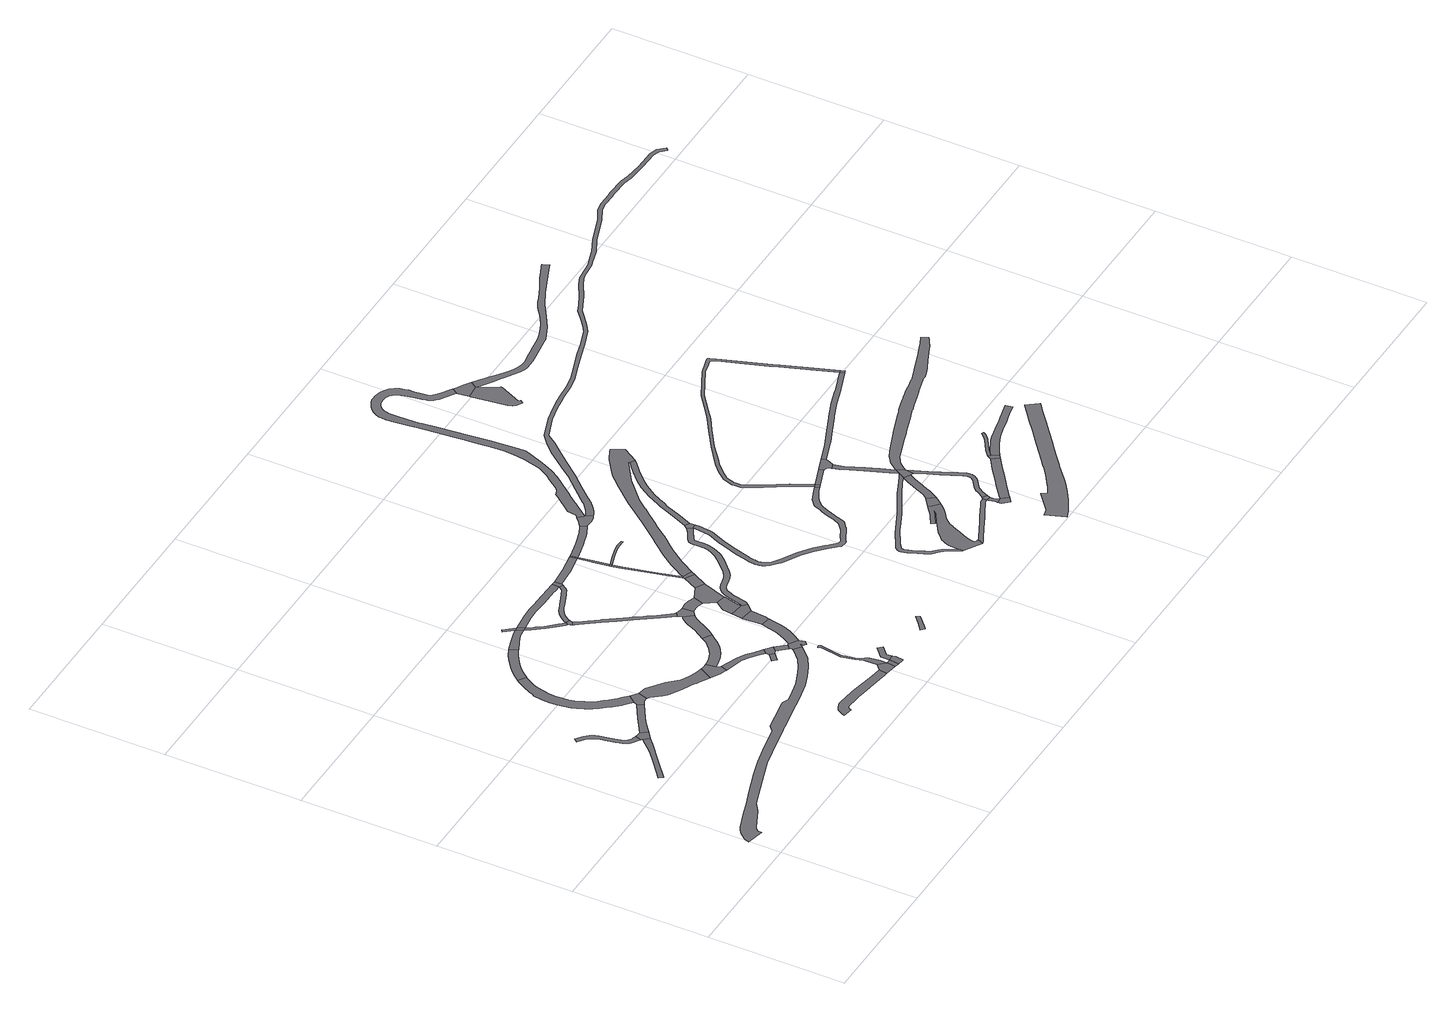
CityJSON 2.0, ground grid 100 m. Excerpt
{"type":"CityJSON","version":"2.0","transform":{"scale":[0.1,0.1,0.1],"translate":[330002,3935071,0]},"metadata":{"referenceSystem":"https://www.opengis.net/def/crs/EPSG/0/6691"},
"CityObjects":{
"road1":{"type":"Road","attributes":{"RoadStructureAttribute.sectionType":"1"},"geometry":[{"type":"MultiSurface","lod":"1","boundaries":[[[0,1,2,3,4,5,6,7]]]}]},
"road2":{"type":"Road","attributes":{"RoadStructureAttribute.sectionType":"1"},"geometry":[{"type":"MultiSurface","lod":"1","boundaries":[[[8,9,10,11,12,13,14,15,16,17,18,19,20,21,22,23,24,25,26,27,28,29,30,31,32,33,34,35,36,37,38,39,40,41]]]}]},
"road3":{"type":"Road","geometry":[{"type":"MultiSurface","lod":"1","boundaries":[[[42,43,44,45,46,47,8,41,48,49,0,7]]]}]},
"road4":{"type":"Road","attributes":{"RoadStructureAttribute.sectionType":"1"},"geometry":[{"type":"MultiSurface","lod":"1","boundaries":[[[50,51,52,53,54,55,56,57,58,59,60,61,62,63,64,65,66,67,68,69,70,71,72,73,74,75,76,77,78,79,80,81,82,83,84,85,86,87,88,89,90,91,92,93,94,95,96,97,98,99,100,101,102,103,104,105]]]}]},
"road5":{"type":"Road","attributes":{"RoadStructureAttribute.sectionType":"1"},"geometry":[{"type":"MultiSurface","lod":"1","boundaries":[[[106,107,108,109,44,43,110,111,112,113,114,115]]]}]},
"road6":{"type":"Road","attributes":{"RoadStructureAttribute.sectionType":"1"},"geometry":[{"type":"MultiSurface","lod":"1","boundaries":[[[116,117,118,119,120,121,122,123,124,125,126,127,128,129,130,131,132,133,134,135,136,137,138,139,140,141,142,143,144,145,146,147,148,149,150,151,152,153,154,155,156,157]]]}]},
"road7":{"type":"Road","geometry":[{"type":"MultiSurface","lod":"1","boundaries":[[[156,158,159,160,106,115,161,162,163,164,165,166,167,168,169,170,171,172,157]]]}]},
"road8":{"type":"Road","geometry":[{"type":"MultiSurface","lod":"1","boundaries":[[[135,173,174,175,176,177,178,179,180,181,182,183,184,185,186,187,188,189,190,136]]]}]},
"road9":{"type":"Road","attributes":{"RoadStructureAttribute.sectionType":"1"},"geometry":[{"type":"MultiSurface","lod":"1","boundaries":[[[191,192,193,194,195,196,197,198,199,200,201,202,203,204,205,206,207,208,209,210,172,171]]]}]},
"road10":{"type":"Road","attributes":{"RoadStructureAttribute.sectionType":"1"},"geometry":[{"type":"MultiSurface","lod":"1","boundaries":[[[211,212,213,214,215,216,217,218,219,220,221,222,223,224,225,226,227,228,229,230,231,232,233,234]]]}]},
"road11":{"type":"Road","geometry":[{"type":"MultiSurface","lod":"1","boundaries":[[[235,236,237,238,204,203,239,240,241,242]]]}]},
"road12":{"type":"Road","attributes":{"RoadStructureAttribute.sectionType":"1"},"geometry":[{"type":"MultiSurface","lod":"1","boundaries":[[[243,244,245,246,247,181,180,248,249,250,251,252]]]}]},
"road13":{"type":"Road","geometry":[{"type":"MultiSurface","lod":"1","boundaries":[[[253,254,243,255]]]}]},
"road14":{"type":"Road","attributes":{"RoadStructureAttribute.sectionType":"1"},"geometry":[{"type":"MultiSurface","lod":"1","boundaries":[[[256,257,258,259,235,242,260,261,262,263,264,265]]]}]},
"road15":{"type":"Road","geometry":[{"type":"MultiSurface","lod":"1","boundaries":[[[243,252,266,255]]]}]},
"road16":{"type":"Road","geometry":[{"type":"MultiSurface","lod":"1","boundaries":[[[267,268,269,270,271,272,273,274,275,237,236,276,277,278,279,280,281,282,283,284,285,286]]]}]},
"road17":{"type":"Road","geometry":[{"type":"MultiSurface","lod":"1","boundaries":[[[287,288,289,290]]]}]},
"road18":{"type":"Road","attributes":{"RoadStructureAttribute.sectionType":"1"},"geometry":[{"type":"MultiSurface","lod":"1","boundaries":[[[291,292,293,294,295,296,297,298,299,300,301,302,303,266,252]]]}]},
"road19":{"type":"Road","attributes":{"RoadStructureAttribute.sectionType":"1"},"geometry":[{"type":"MultiSurface","lod":"1","boundaries":[[[304,305,306,307,223,222]]]}]},
"road20":{"type":"Road","geometry":[{"type":"MultiSurface","lod":"1","boundaries":[[[264,290,289,308,309,310,265]]]}]},
"road21":{"type":"Road","geometry":[{"type":"MultiSurface","lod":"1","boundaries":[[[296,311,312,313,314,315,316,297]]]}]},
"road22":{"type":"Road","geometry":[{"type":"MultiSurface","lod":"1","boundaries":[[[317,305,304,318,319]]]}]},
"road23":{"type":"Road","attributes":{"RoadStructureAttribute.sectionType":"1"},"geometry":[{"type":"MultiSurface","lod":"1","boundaries":[[[309,308,320,321]]]}]},
"road24":{"type":"Road","attributes":{"RoadStructureAttribute.sectionType":"1"},"geometry":[{"type":"MultiSurface","lod":"1","boundaries":[[[305,322,323,324,325,326,327,328,329,330,331,332,333,334,335,336,337,338,339,340,341,342,306]]]}]},
"road25":{"type":"Road","geometry":[{"type":"MultiSurface","lod":"1","boundaries":[[[318,343,344,345,346,347,348,319]]]}]},
"road26":{"type":"Road","geometry":[{"type":"MultiSurface","lod":"1","boundaries":[[[104,349,350,351,352,353,354,355,321,320,356,105]]]}]},
"road27":{"type":"Road","geometry":[{"type":"MultiSurface","lod":"1","boundaries":[[[357,358,359,360,319,348]]]}]},
"road28":{"type":"Road","attributes":{"RoadStructureAttribute.sectionType":"1"},"geometry":[{"type":"MultiSurface","lod":"1","boundaries":[[[361,362,363,364,365,366,367,368,369,370,371,372,373,374,375,376,377,378,379,380,381,382,383,314,313]]]}]},
"road29":{"type":"Road","attributes":{"RoadStructureAttribute.sectionType":"1"},"geometry":[{"type":"MultiSurface","lod":"1","boundaries":[[[384,385,386,387,388,389,255,266,390,391,392,393,394,395,396]]]}]},
"road30":{"type":"Road","attributes":{"RoadStructureAttribute.sectionType":"1"},"geometry":[{"type":"MultiSurface","lod":"1","boundaries":[[[285,397,398,399,400,401,402,403,404,405,406,407,408,409,286]]]}]},
"road31":{"type":"Road","geometry":[{"type":"MultiSurface","lod":"1","boundaries":[[[410,411,412,413,414,415,355,354,416,417,418,419,420,421]]]}]},
"road32":{"type":"Road","attributes":{"RoadStructureAttribute.sectionType":"1"},"geometry":[{"type":"MultiSurface","lod":"1","boundaries":[[[422,423,424,425,426,427,428,429,430,431,432,433,434,297,316,435,436,437,438,439,440,441,442,443,444,445,446,396]]]}]},
"road33":{"type":"Road","geometry":[{"type":"MultiSurface","lod":"1","boundaries":[[[367,447,404,403,448,449,450,451,452,453,368]]]}]},
"road34":{"type":"Road","attributes":{"RoadStructureAttribute.sectionType":"1"},"geometry":[{"type":"MultiSurface","lod":"1","boundaries":[[[454,455,456,457,458,459,410,421]]]}]},
"road35":{"type":"Road","attributes":{"RoadStructureAttribute.sectionType":"1"},"geometry":[{"type":"MultiSurface","lod":"1","boundaries":[[[460,461,462,450,449,463,464,465]]]}]},
"road36":{"type":"Road","geometry":[{"type":"MultiSurface","lod":"1","boundaries":[[[466,467,457,456,468,469]]]}]},
"road37":{"type":"Road","geometry":[{"type":"MultiSurface","lod":"1","boundaries":[[[470,471,384,396,446,472]]]}]},
"road38":{"type":"Road","attributes":{"RoadStructureAttribute.sectionType":"1"},"geometry":[{"type":"MultiSurface","lod":"1","boundaries":[[[473,474,466,469,475,476,477,478]]]}]},
"road39":{"type":"Road","attributes":{"RoadStructureAttribute.sectionType":"1"},"geometry":[{"type":"MultiSurface","lod":"1","boundaries":[[[479,480,481,482,483,484]]]}]},
"road40":{"type":"Road","geometry":[{"type":"MultiSurface","lod":"1","boundaries":[[[477,485,486,487,488,489,460,465,478]]]}]},
"road41":{"type":"Road","attributes":{"RoadStructureAttribute.sectionType":"1"},"geometry":[{"type":"MultiSurface","lod":"1","boundaries":[[[490,491,470,472,492,493,494]]]}]},
"road42":{"type":"Road","attributes":{"RoadStructureAttribute.sectionType":"1"},"geometry":[{"type":"MultiSurface","lod":"1","boundaries":[[[495,489,488,496]]]}]},
"road43":{"type":"Road","attributes":{"RoadStructureAttribute.sectionType":"1"},"geometry":[{"type":"MultiSurface","lod":"1","boundaries":[[[497,498,499,500,501,502,503,504,505,506,507,508,509]]]}]},
"road44":{"type":"Road","geometry":[{"type":"MultiSurface","lod":"1","boundaries":[[[509,495,496,510,497]]]}]},
"road45":{"type":"Road","geometry":[{"type":"MultiSurface","lod":"1","boundaries":[[[511,504,503,512,513]]]}]},
"road46":{"type":"Road","attributes":{"RoadStructureAttribute.sectionType":"1"},"geometry":[{"type":"MultiSurface","lod":"1","boundaries":[[[514,515,516,493,517,518,511,513]]]}]},
"road47":{"type":"Road","geometry":[{"type":"MultiSurface","lod":"1","boundaries":[[[493,516,519,494]]]}]},
"road48":{"type":"Road","attributes":{"RoadStructureAttribute.sectionType":"1"},"geometry":[{"type":"MultiSurface","lod":"1","boundaries":[[[512,520,521,522,523,524,525,526,527,528,529,513]]]}]},
"road49":{"type":"Road","attributes":{"RoadStructureAttribute.sectionType":"1"},"geometry":[{"type":"MultiSurface","lod":"1","boundaries":[[[516,530,531,532,533,534,535,536,537,538,539,540,541,542,519]]]}]},
"road50":{"type":"Road","geometry":[{"type":"MultiSurface","lod":"1","boundaries":[[[543,544,545,546,547,538,537,548,549,550]]]}]},
"road51":{"type":"Road","attributes":{"RoadStructureAttribute.sectionType":"1"},"geometry":[{"type":"MultiSurface","lod":"1","boundaries":[[[551,552,553,554,555,556,557,558,559,560,561,562,563,564,565,566,567,568,569,570,571,572,573,574,575,576,577,578,579,580,581,582,583,584,585,586,587,588,589,590,591,592,593,594,595,596,597,598,599,600,601,602,603,604,605,606,607,608,609,610,611,612,613,614,615,616,617,618,619,620,621,622,623,624,625,626,627,628,629,630,469,468,631,632,633,634,635,636,637,638,639,640,641,642,643,644,645,646,647,648,649,650,651,652,653,654,655,656,657,658,659,660,661,662,600,663,664,665,666,667,668,669,670,671,672,673,674,675,676,677,678,679,680,681,682,683,684,685,686,687,688,689,690,691,692,693,694,695,696,697,698,699,700,701,702,703,704,705,706,707,708,709,710,711,712,713,714,715,716,717]]]}]},
"road52":{"type":"Road","geometry":[{"type":"MultiSurface","lod":"1","boundaries":[[[718,719,601,600,599,720]]]}]},
"road53":{"type":"Road","attributes":{"RoadStructureAttribute.sectionType":"1"},"geometry":[{"type":"MultiSurface","lod":"1","boundaries":[[[721,722,723,724,725,726,727,728,729,730,731,732,733,734,735,736,737,738,739,740,741,742,743,744,745,497,510,746,747,748,749,750,751,752,753,754,755,756,757,758,759,760,761,762,763,764,765,766,767,768]]]}]},
"road54":{"type":"Road","geometry":[{"type":"MultiSurface","lod":"1","boundaries":[[[769,770,771,772,773,774,775,776,777,778,768,767,779,780,781,782,783,784,785,786,787,718,720]]]}]},
"road55":{"type":"Road","geometry":[{"type":"MultiSurface","lod":"1","boundaries":[[[788,789,790,791,792,793,794,795,796,797,798,799,800,801,802,803,804,805,806,807,808,809,810,811,812,813,814,815,816,817,818,819,820,821,822,823,824,825,826,827,828,829,795]]]}]},
"road56":{"type":"Road","attributes":{"RoadStructureAttribute.sectionType":"1"},"geometry":[{"type":"MultiSurface","lod":"1","boundaries":[[[830,831,832,833,834,835,836,837,838,839,840,841,842,843,844,845,846,847,848,849,850,851,852,853,854,812,811,855,856,857,858,859,860,861,862,863,864,865,866,867,868,869,870,871,872,873,874,875,876,877,878,879]]]}]},
"road57":{"type":"Road","attributes":{"RoadStructureAttribute.sectionType":"1"},"geometry":[{"type":"MultiSurface","lod":"1","boundaries":[[[880,881,882,883,884,885,886,887,888,814,813,889,890,891,892,893,894,895,896,897,898,899]]]}]},
"road58":{"type":"Road","geometry":[{"type":"MultiSurface","lod":"1","boundaries":[[[829,900,901,902,788,795]]]}]},
"road59":{"type":"Road","attributes":{"RoadStructureAttribute.sectionType":"1"},"geometry":[{"type":"MultiSurface","lod":"1","boundaries":[[[903,904,905,906,907,908,909,910,911,912,913,914,915,916,917,918,919,920,921,922,923,924,925,926,927,928,929,930,931,932,933,934,935,936,937,938,939,940,941,942,943,944,945,946,947,948,949,950,951,952,953,954,955,956,957,958,959,960,961,962,963,964,965,966,967,968,969,546,545,970,971,972,973,974,975,976,977,978,979,980,981,982,983,984,985,986,987,988,989,990,991,992,993,994,995,996,997,998,999,1000,1001,1002,1003,1004,1005,1006,1007,1008,1009,1010,1011,1012,1013,1014,1015,1016,1017,1018,1019,1020,1021]]]}]},
"road60":{"type":"Road","geometry":[{"type":"MultiSurface","lod":"1","boundaries":[[[1022,1023,551,717]]]}]},
"road61":{"type":"Road","attributes":{"RoadStructureAttribute.sectionType":"1"},"geometry":[{"type":"MultiSurface","lod":"1","boundaries":[[[1024,1025,1023,1022]]]}]},
"road62":{"type":"Road","attributes":{"RoadStructureAttribute.sectionType":"1"},"geometry":[{"type":"MultiSurface","lod":"1","boundaries":[[[1026,1027,1028,1029,1030,1031,1032,1033,1034,1035,1036,1037]]]}]},
"road63":{"type":"Road","geometry":[{"type":"MultiSurface","lod":"1","boundaries":[[[1038,1037,1036,1039,1040]]]}]},
"road64":{"type":"Road","geometry":[{"type":"MultiSurface","lod":"1","boundaries":[[[880,899,1032,1031,1041,1042,1043,1044]]]}]},
"road65":{"type":"Road","attributes":{"function":"3","RoadStructureAttribute.sectionType":"1"},"geometry":[{"type":"MultiSurface","lod":"1","boundaries":[[[1045,1046,1047,1048,1049,902,901,1050,1051,1052,1053,1054,878]]]}]},
"road66":{"type":"Road","geometry":[{"type":"MultiSurface","lod":"1","boundaries":[[[1055,1056,1057,1058,1025,1024,1059,1060]]]}]},
"road67":{"type":"Road","attributes":{"RoadStructureAttribute.sectionType":"1"},"geometry":[{"type":"MultiSurface","lod":"1","boundaries":[[[1061,1062,1063,1064,1065,1055,1060,1066,1067,1068,1069,879]]]}]},
"road68":{"type":"Road","geometry":[{"type":"MultiSurface","lod":"1","boundaries":[[[1054,1070,1071,1061,879,878]]]}]},
"road69":{"type":"Road","attributes":{"RoadStructureAttribute.sectionType":"1"},"geometry":[{"type":"MultiSurface","lod":"1","boundaries":[[[1043,1072,1073,1074,1075,1076,1077,1078,1079,1080,1081,1082,1083,1084,1085,1086,1087,1088,1089,1090,1091,1092,1071,1070,1093,1094,1095,1096,1097,1098,1099,1100,1101,1102,1103,1104,1105,1106,1107,1108,1109,1110,1111,1044]]]}]},
"road70":{"type":"Road","attributes":{"function":"2","RoadStructureAttribute.sectionType":"1"},"geometry":[{"type":"MultiSurface","lod":"1","boundaries":[[[1112,1113,1114,1115,1116,1117,1118,1119,1120,1121,1037,1038]]]}]},
"road71":{"type":"Road","attributes":{"RoadStructureAttribute.sectionType":"1"},"geometry":[{"type":"MultiSurface","lod":"1","boundaries":[[[1122,1123,1124,1125,1126,1127,1128,1129,1130,1131,1132,1133,1134,1135,1136]]]}]},
"road72":{"type":"Road","geometry":[{"type":"MultiSurface","lod":"1","boundaries":[[[1137,1117,1116,1138,1139]]]}]},
"road73":{"type":"Road","geometry":[{"type":"MultiSurface","lod":"1","boundaries":[[[1020,1122,1136,1140,1141,1142,1021]]]}]},
"road74":{"type":"Road","attributes":{"function":"2","RoadStructureAttribute.sectionType":"1"},"geometry":[{"type":"MultiSurface","lod":"1","boundaries":[[[1143,1144,1145,1146,1147,1148,1149,1150,1151,1152,1153,1154,1155,1156,1157,1158,1159,1160,1161,1162,1163,1164,1165,1166,1167,1168,1169,1170,1171,1172,1173,1174,1175,1176,1177,1178,1179,1180,1181,1182,1183]]]}]},
"road75":{"type":"Road","attributes":{"RoadStructureAttribute.sectionType":"1"},"geometry":[{"type":"MultiSurface","lod":"1","boundaries":[[[1184,1185,1186,1187,1188,1189,1190,1191,1192,1193,1194,1195,1196,1197,1198,1199,1200,1201,1202,1203,1204,1205,1206,1207,1208,1209,1210,1211,1212,1213,1214,1215,1216,1217,1218,1219,1220,1221,1222,1223,1224,1225,1226,1227,1228,1229,1230,1231,1232,1233,1234,1235,1236,1237,1238,1239,1240,1241,1242,551,1023]]]}]},
"road76":{"type":"Road","attributes":{"RoadStructureAttribute.sectionType":"1"},"geometry":[{"type":"MultiSurface","lod":"1","boundaries":[[[1243,1244,1245,1246,1247,1248,1249,1250,1251,1252,1137,1139]]]}]},
"road77":{"type":"Road","attributes":{"RoadStructureAttribute.sectionType":"1"},"geometry":[{"type":"MultiSurface","lod":"1","boundaries":[[[1253,1254,1255,1256,1257,1258,1259,1260,1261,1058,1057,1262,1263,1264,1265,1266,1267,1268,1269,1270,1211]]]}]},
"road78":{"type":"Road","attributes":{"function":"2","RoadStructureAttribute.sectionType":"1"},"geometry":[{"type":"MultiSurface","lod":"1","boundaries":[[[1271,1272,1273,1274,1275,1276,1277,1278,1139,1138,1279,1280,1281,1282,1283,1284,1285,1286,1287]]]}]},
"road79":{"type":"Road","attributes":{"function":"3","RoadStructureAttribute.sectionType":"1"},"geometry":[{"type":"MultiSurface","lod":"1","boundaries":[[[1288,1289,1290,1291,1292,1293,1294,1295,1296,1297,1298,1299,1300,1301,1302,1303,1304,1305,1306,1307,1308,1309,1310,1311,1312,1313,1314,1315,1316,1317,1318,1319,1320,1321,1322,1323,1324,1325,1326,1327,1328,1329,1330,1331,1332,1333,1334,1335,1336,1337,1338,1339,1340,1341,1342,1343,1344,1345,1346,1347,1348,1349,1350,1351,1352,1353,1354,1355,1356,1061,1071]]]}]},
"road80":{"type":"Road","geometry":[{"type":"MultiSurface","lod":"1","boundaries":[[[1212,1211,1270,1357]]]}]},
"road81":{"type":"Road","attributes":{"RoadStructureAttribute.sectionType":"1"},"geometry":[{"type":"MultiSurface","lod":"1","boundaries":[[[1358,1359,1360,1361,1362,1363,1364,1365,1366,1367,1368,1369,1370,1371,1372,1373,1374,1375,1376,1377,1378,1379,1380,1381,1382,1383,1384,1385,1386,1387,1388,1389,1390,1391,1392,1393,1394,1395,1396,1397,1398,1399,1400,1401,1402,1403,1404,1405,1406,1407,1408,1409,1410,1411,1412,1140,1136]]]}]},
"road82":{"type":"Road","attributes":{"RoadStructureAttribute.sectionType":"1"},"geometry":[{"type":"MultiSurface","lod":"1","boundaries":[[[1413,1414,1415,1416,1417,1418,1419,1420,1421,1422,1423,1424,1425,1426,1427,1428,1429,1430,1431,1432,1433,1434,1435,1436,1437,1438,1439,1440,1441,1442,1443,1444,1445,1446,1447,1448,1449,1450,1451,1452,1453,1454,1455,1456,1457,1458,1459,1460,1461,1462,1463,1464,1465,1466,1467,1468,1469,1470,1471,1472,1473,1474,1475,1476,1477,1478,1479,1480,1481,1482,1483,1484,1485,1486,1487,1488,1489,1490,1491,1492,1493,1494,1495,1496,1497,1498,1499,1500,1501,1502,1503,1504,1505,1506,1507,1508,1509,543,550]]]}]}
},
"vertices":[
[610,1344,0],[514,1243,0],[433,1175,0],[304,1067,0],[327,1040,0],[456,1148,0],[594,1265,0],[642,1306,0],
[614,1399,0],[607,1401,0],[593,1405,0],[583,1409,0],[575,1413,0],[569,1417,0],[558,1424,0],[551,1432,0],[545,1439,0],[539,1453,0],[535,1467,0],[530,1491,0],[518,1564,0],[507,1613,0],[496,1639,0],[481,1666,0],[457,1697,0],[406,1738,0],[384,1711,0],[432,1672,0],[452,1647,0],[465,1623,0],[481,1586,0],[486,1557,0],[501,1485,0],[506,1458,0],[512,1440,0],[518,1426,0],[529,1407,0],[535,1400,0],[543,1392,0],[553,1385,0],[598,1356,0],[601,1354,0],
[646,1309,0],[696,1349,0],[659,1395,0],[654,1395,0],[633,1396,0],[619,1398,0],[605,1351,0],[608,1347,0],
[1886,920,0],[1817,852,0],[1743,807,0],[1696,786,0],[1662,771,0],[1583,742,0],[1503,725,0],[1422,707,0],[1378,727,0],[1341,721,0],[1215,699,0],[1123,683,0],[1082,645,0],[1050,639,0],[875,605,0],[758,578,0],[633,541,0],[446,477,0],[354,444,0],[231,401,0],[104,356,0],[80,343,0],[69,335,0],[49,319,0],[34,302,0],[20,285,0],[8,265,0],[1,242,0],[0,239,0],[124,209,0],[124,229,0],[128,240,0],[137,251,0],[153,263,0],[303,335,0],[308,338,0],[375,383,0],[467,415,0],[653,479,0],[775,516,0],[889,542,0],[1113,585,0],[1142,591,0],[1158,594,0],[1270,614,0],[1347,628,0],[1388,635,0],[1415,639,0],[1457,648,0],[1601,679,0],[1687,711,0],[1773,750,0],[1857,801,0],[1935,877,0],[1944,888,0],[1892,928,0],
[907,1550,0],[788,1479,0],[753,1457,0],[732,1442,0],[760,1400,0],[761,1401,0],[782,1416,0],[813,1436,0],[931,1506,0],[933,1507,0],
[927,1671,0],[909,1688,0],[868,1729,0],[845,1757,0],[818,1789,0],[798,1820,0],[776,1864,0],[760,1898,0],[751,1927,0],[742,1966,0],[738,2011,0],[733,2052,0],[737,2103,0],[748,2156,0],[757,2188,0],[761,2202,0],[775,2235,0],[780,2247,0],[811,2303,0],[818,2312,0],[764,2349,0],[757,2340,0],[721,2276,0],[694,2221,0],[681,2194,0],[670,2182,0],[663,2113,0],[658,2051,0],[663,2003,0],[668,1955,0],[678,1908,0],[690,1870,0],[712,1826,0],[731,1786,0],[735,1780,0],[757,1744,0],[788,1708,0],[812,1679,0],[856,1634,0],[876,1616,0],[917,1577,0],[968,1632,0],
[918,1569,0],[916,1562,0],[914,1557,0],[952,1519,0],[957,1521,0],[963,1523,0],[966,1524,0],[970,1524,0],[974,1524,0],[977,1524,0],[981,1524,0],[985,1523,0],[990,1523,0],[994,1521,0],[1017,1595,0],
[843,2343,0],[874,2378,0],[904,2405,0],[934,2428,0],[965,2450,0],[999,2471,0],[1036,2489,0],[1045,2493,0],[1018,2551,0],[1007,2547,0],[978,2533,0],[968,2528,0],[929,2504,0],[896,2480,0],[863,2455,0],[828,2424,0],[806,2400,0],[805,2399,0],
[996,1521,0],[1015,1512,0],[1067,1445,0],[1078,1431,0],[1093,1420,0],[1111,1410,0],[1146,1389,0],[1187,1364,0],[1280,1317,0],[1287,1313,0],[1302,1304,0],[1335,1285,0],[1376,1261,0],[1431,1354,0],[1391,1365,0],[1337,1385,0],[1295,1405,0],[1266,1419,0],[1199,1494,0],[1082,1580,0],
[1521,312,0],[1529,321,0],[1537,327,0],[1549,329,0],[1562,327,0],[1611,320,0],[1676,316,0],[1680,316,0],[1686,315,0],[1885,283,0],[1942,274,0],[1959,272,0],[1969,332,0],[1892,345,0],[1692,382,0],[1617,391,0],[1604,393,0],[1573,397,0],[1542,399,0],[1506,388,0],[1479,373,0],[1454,328,0],[1448,311,0],[1519,298,0],
[1515,1254,0],[1496,1280,0],[1486,1351,0],[1452,1352,0],[1384,1256,0],[1445,1224,0],[1487,1208,0],[1498,1204,0],
[1211,2607,0],[1205,2606,0],[1166,2599,0],[1091,2576,0],[1042,2559,0],[1056,2498,0],[1108,2523,0],[1114,2526,0],[1177,2551,0],[1239,2561,0],
[1177,2689,0],[1158,2673,0],[1239,2612,0],
[1747,1134,0],[1700,1171,0],[1650,1201,0],[1567,1233,0],[1551,1186,0],[1632,1165,0],[1677,1138,0],[1727,1100,0],[1774,1063,0],[1799,1094,0],
[1267,2565,0],
[1709,1489,0],[1691,1463,0],[1670,1439,0],[1644,1414,0],[1619,1396,0],[1599,1383,0],[1570,1370,0],[1545,1361,0],[1522,1356,0],[1556,1292,0],[1564,1294,0],[1596,1305,0],[1632,1321,0],[1658,1337,0],[1689,1359,0],[1721,1390,0],[1745,1420,0],[1759,1439,0],[1774,1459,0],[1715,1499,0],
[1724,992,0],[1748,964,0],[1800,1013,0],[1775,1039,0],
[1268,2518,0],[1285,2492,0],[1323,2442,0],[1386,2373,0],[1416,2344,0],[1424,2337,0],[1441,2355,0],[1425,2370,0],[1404,2390,0],[1367,2431,0],[1342,2458,0],[1306,2507,0],[1299,2516,0],
[2048,258,0],[2059,322,0],[2015,372,0],[1972,334,0],
[1825,1022,0],[1853,1051,0],[1811,1085,0],
[1436,2325,0],[1436,2318,0],[1439,2311,0],[1466,2324,0],[1467,2339,0],[1469,2345,0],
[2077,322,0],[2082,252,0],[2093,323,0],
[1885,952,0],[1915,978,0],
[2057,374,0],[2047,449,0],[2033,472,0],[2004,523,0],[1996,566,0],[1991,596,0],[1986,617,0],[1989,630,0],[1999,699,0],[2012,786,0],[2009,796,0],[2002,801,0],[1986,797,0],[1990,782,0],[1995,778,0],[1990,742,0],[1977,652,0],[1971,617,0],[1990,520,0],[2007,465,0],[2012,443,0],
[2092,251,0],[2116,247,0],[2126,245,0],[2133,244,0],[2142,304,0],[2138,330,0],
[1956,904,0],[1962,912,0],[1959,889,0],[1981,873,0],[2004,897,0],[1993,938,0],[1929,977,0],[1896,940,0],
[2132,368,0],[2192,423,0],[2165,453,0],[2092,387,0],
[1447,2295,0],[1461,2275,0],[1549,2154,0],[1608,2072,0],[1671,1985,0],[1797,1804,0],[1836,1749,0],[1867,1772,0],[1856,1780,0],[1821,1821,0],[1787,1870,0],[1749,1925,0],[1737,1942,0],[1696,2002,0],[1695,2002,0],[1684,2017,0],[1637,2083,0],[1634,2087,0],[1579,2164,0],[1573,2172,0],[1525,2238,0],[1485,2292,0],[1473,2310,0],
[1745,2620,0],[1550,2625,0],[1502,2628,0],[1447,2631,0],[1365,2626,0],[1248,2613,0],[1369,2577,0],[1447,2581,0],[1492,2578,0],[1548,2575,0],[1677,2572,0],[1698,2571,0],[1744,2570,0],
[1802,1497,0],[1832,1548,0],[1864,1607,0],[1871,1620,0],[1875,1627,0],[1895,1651,0],[1901,1656,0],[1849,1717,0],[1838,1708,0],[1809,1673,0],[1794,1646,0],[1768,1585,0],[1742,1539,0],
[2026,1227,0],[2012,1165,0],[1998,1110,0],[1980,1067,0],[1962,1030,0],[1938,991,0],[2028,994,0],[2048,1036,0],[2069,1086,0],[2080,1124,0],[2091,1183,0],[2097,1212,0],
[1743,2569,0],[1738,2559,0],[1734,2551,0],[1727,2543,0],[1716,2535,0],[1683,2520,0],[1645,2504,0],[1589,2481,0],[1537,2459,0],[1533,2458,0],[1500,2436,0],[1475,2414,0],[1447,2372,0],[1474,2358,0],[1498,2394,0],[1519,2412,0],[1547,2431,0],[1563,2438,0],[1601,2453,0],[1694,2492,0],[1719,2503,0],[1731,2508,0],[1748,2521,0],[1760,2535,0],[1769,2554,0],
[1844,1737,0],[1927,1678,0],[1936,1682,0],[1927,1762,0],[1912,1760,0],[1887,1766,0],[1873,1770,0],
[2099,1223,0],[2102,1242,0],[2117,1355,0],[2019,1370,0],[2017,1360,0],[2028,1232,0],
[2060,1746,0],[2013,1761,0],[1969,1766,0],[1969,1686,0],[1996,1682,0],[2036,1670,0],
[2030,1448,0],[2021,1384,0],[2162,1405,0],[2129,1434,0],
[1775,2620,0],[1769,2619,0],[1779,2570,0],
[2042,1529,0],[2040,1519,0],[2130,1437,0],[2137,1480,0],[2159,1574,0],[2091,1590,0],
[2483,269,0],[2506,291,0],[2584,361,0],[2571,386,0],[2519,343,0],[2460,294,0],
[2162,1586,0],[2190,1665,0],[2197,1686,0],[2221,1753,0],[2154,1787,0],
[1911,2631,0],[1844,2625,0],[1918,2581,0],[2058,2606,0],[2050,2655,0],
[2208,1892,0],[2275,1857,0],
[2219,1912,0],[2205,1967,0],[2189,2028,0],[2177,2076,0],[2121,2308,0],[2117,2323,0],[2109,2374,0],[2094,2372,0],[2102,2320,0],[2107,2301,0],[2163,2072,0],[2172,2036,0],[2204,1908,0],
[2289,1884,0],
[2092,2387,0],[2112,2375,0],[2107,2389,0],
[2090,2497,0],[2088,2511,0],[2073,2608,0],[2074,2508,0],[2075,2497,0],
[2064,2658,0],
[2185,2400,0],[2255,2420,0],[2297,2425,0],[2347,2424,0],[2351,2424,0],[2351,2426,0],[2351,2439,0],[2296,2440,0],[2252,2434,0],[2180,2414,0],
[2079,2609,0],[2204,2637,0],[2252,2652,0],[2264,2656,0],[2291,2665,0],[2316,2672,0],[2378,2701,0],[2388,2708,0],[2359,2749,0],[2353,2745,0],[2298,2719,0],[2191,2686,0],[2069,2658,0],
[2476,2766,0],[2472,2767,0],[2468,2772,0],[2434,2809,0],[2397,2776,0],[2441,2705,0],[2481,2714,0],[2497,2721,0],
[3440,1599,0],[3402,1585,0],[3317,1548,0],[3298,1534,0],[3278,1518,0],[3271,1511,0],[3267,1502,0],[3256,1481,0],[3250,1460,0],[3238,1432,0],[3225,1407,0],[3217,1381,0],[3206,1341,0],[3201,1326,0],[3178,1280,0],[3127,1239,0],[3066,1208,0],[3039,1192,0],[3028,1186,0],[3023,1184,0],[3016,1184,0],[3006,1187,0],[2981,1210,0],[2947,1243,0],[2939,1250,0],[2877,1311,0],[2792,1374,0],[2682,1436,0],[2637,1467,0],[2627,1473,0],[2622,1476,0],[2599,1514,0],[2598,1517,0],[2594,1526,0],[2591,1539,0],[2589,1559,0],[2590,1568,0],[2591,1580,0],[2592,1596,0],[2599,1629,0],[2601,1635,0],[2602,1637,0],[2604,1647,0],[2634,1745,0],[2668,1852,0],[2716,1962,0],[2718,1979,0],[2730,2070,0],[2729,2096,0],[2696,2094,0],[2672,2126,0],[2631,2099,0],[2606,2085,0],[2604,2084,0],[2583,2073,0],[2563,2057,0],[2550,2044,0],[2547,2031,0],[2546,2012,0],[2546,1963,0],[2545,1944,0],[2545,1931,0],[2539,1899,0],[2526,1869,0],[2507,1832,0],[2486,1809,0],[2476,1797,0],[2444,1761,0],[2383,1705,0],[2356,1685,0],[2334,1675,0],[2297,1665,0],[2263,1657,0],[2236,1647,0],[2212,1631,0],[2196,1614,0],[2184,1590,0],[2166,1543,0],[2143,1445,0],[2140,1442,0],[2169,1413,0],[2180,1428,0],[2182,1436,0],[2205,1531,0],[2221,1574,0],[2230,1591,0],[2238,1601,0],[2254,1611,0],[2274,1619,0],[2290,1623,0],[2306,1627,0],[2347,1637,0],[2377,1650,0],[2408,1674,0],[2473,1733,0],[2496,1759,0],[2537,1806,0],[2542,1814,0],[2562,1852,0],[2577,1888,0],[2585,1926,0],[2586,1953,0],[2586,1962,0],[2586,2011,0],[2587,2024,0],[2590,2028,0],[2604,2038,0],[2606,2039,0],[2615,2046,0],[2649,2068,0],[2671,2080,0],[2673,2081,0],[2695,2072,0],[2682,1973,0],[2682,1971,0],[2635,1864,0],[2626,1835,0],[2602,1762,0],[2601,1757,0],[2583,1710,0],[2569,1654,0],[2564,1631,0],[2558,1607,0],[2557,1596,0],[2554,1559,0],[2554,1557,0],[2556,1533,0],[2561,1514,0],[2570,1493,0],[2589,1469,0],[2597,1463,0],[2599,1461,0],[2631,1429,0],[2645,1419,0],[2664,1407,0],[2773,1345,0],[2854,1285,0],[2922,1218,0],[2937,1203,0],[2974,1161,0],[2983,1155,0],[2992,1151,0],[3010,1148,0],[3020,1147,0],[3027,1147,0],[3034,1148,0],[3053,1160,0],[3055,1161,0],[3083,1177,0],[3125,1198,0],[3147,1209,0],[3157,1215,0],[3181,1234,0],[3206,1251,0],[3213,1260,0],[3217,1269,0],[3231,1307,0],[3233,1313,0],[3265,1408,0],[3287,1453,0],[3295,1469,0],[3308,1484,0],[3330,1507,0],[3352,1522,0],[3372,1532,0],[3415,1553,0],[3451,1566,0],
[2690,2151,0],[2689,2150,0],[2727,2135,0],
[3202,2865,0],[3158,2953,0],[3134,2941,0],[3074,2914,0],[3034,2888,0],[3025,2882,0],[2977,2848,0],[2957,2833,0],[2929,2811,0],[2901,2783,0],[2886,2767,0],[2858,2739,0],[2725,2586,0],[2689,2542,0],[2661,2506,0],[2611,2441,0],[2610,2440,0],[2609,2438,0],[2525,2333,0],[2472,2266,0],[2448,2238,0],[2356,2126,0],[2289,2035,0],[2263,1990,0],[2230,1934,0],[2296,1898,0],[2330,1957,0],[2352,1994,0],[2415,2080,0],[2433,2102,0],[2478,2156,0],[2503,2186,0],[2530,2219,0],[2552,2247,0],[2607,2316,0],[2609,2318,0],[2615,2325,0],[2686,2414,0],[2721,2457,0],[2723,2460,0],[2785,2539,0],[2937,2678,0],[2967,2698,0],[3049,2752,0],[3082,2773,0],[3100,2787,0],[3100,2775,0],[3133,2755,0],
[2777,2251,0],[2817,2351,0],[2829,2375,0],[2856,2429,0],[2880,2477,0],[2936,2561,0],[2984,2617,0],[3051,2681,0],[3117,2737,0],[3126,2745,0],[3068,2748,0],[3024,2711,0],[2954,2644,0],[2904,2586,0],[2846,2497,0],[2801,2408,0],[2788,2383,0],[2781,2368,0],[2740,2266,0],
[3611,856,0],[3540,801,0],[3529,795,0],[3464,756,0],[3478,730,0],[3557,776,0],[3565,782,0],[3630,832,0],[3620,820,0],[3596,800,0],[3574,779,0],[3566,772,0],[3489,725,0],[3475,714,0],[3472,713,0],[3411,671,0],[3369,631,0],[3349,612,0],[3336,589,0],[3332,580,0],[3321,546,0],[3316,527,0],[3314,485,0],[3315,473,0],[3318,434,0],[3440,359,0],[3459,402,0],[3430,413,0],[3437,451,0],[3442,471,0],[3457,509,0],[3473,549,0],[3502,610,0],[3507,619,0],[3521,645,0],[3539,672,0],[3556,692,0],[3600,723,0],[3637,754,0],[3640,757,0],[3659,777,0],[3674,794,0],
[3794,1166,0],[3740,1139,0],[3635,1094,0],[3495,1018,0],[3458,998,0],[3313,932,0],[3271,913,0],[3164,853,0],[3133,836,0],[3120,818,0],[3114,799,0],[3114,784,0],[3124,747,0],[3133,725,0],[3166,643,0],[3173,629,0],[3177,621,0],[3181,614,0],[3190,601,0],[3200,590,0],[3220,574,0],[3236,562,0],[3245,553,0],[3251,545,0],[3313,441,0],[3266,555,0],[3260,564,0],[3252,574,0],[3244,583,0],[3232,596,0],[3218,611,0],[3209,622,0],[3203,632,0],[3194,655,0],[3161,735,0],[3153,755,0],[3145,785,0],[3146,790,0],[3148,799,0],[3157,808,0],[3187,832,0],[3309,900,0],[3335,912,0],[3462,970,0],[3482,981,0],[3648,1067,0],[3746,1116,0],[3790,1132,0],[3797,1134,0],[3824,1181,0],
[3849,579,0],[3826,578,0],[3809,573,0],[3792,564,0],[3726,533,0],[3690,515,0],[3626,482,0],[3567,454,0],[3479,412,0],[3460,369,0],[3464,371,0],[3493,386,0],[3578,426,0],[3640,455,0],[3680,475,0],[3739,506,0],[3804,537,0],[3820,545,0],[3829,548,0],[3850,549,0],
[3696,821,0],[3719,853,0],[3677,907,0],
[3207,4161,0],[3166,4188,0],[3123,4217,0],[3111,4228,0],[3098,4243,0],[3093,4258,0],[3091,4268,0],[3088,4310,0],[3083,4354,0],[3080,4395,0],[3074,4425,0],[3067,4452,0],[3052,4482,0],[3029,4511,0],[3005,4529,0],[2977,4545,0],[2952,4553,0],[2921,4557,0],[2896,4558,0],[2876,4556,0],[2859,4550,0],[2832,4538,0],[2829,4536,0],[2813,4526,0],[2789,4507,0],[2769,4483,0],[2757,4463,0],[2746,4434,0],[2741,4412,0],[2741,4376,0],[2746,4309,0],[2751,4269,0],[2758,4212,0],[2764,4164,0],[2766,4142,0],[2769,4112,0],[2776,4033,0],[2782,3978,0],[2791,3898,0],[2797,3831,0],[2802,3770,0],[2806,3718,0],[2813,3647,0],[2818,3586,0],[2818,3540,0],[2814,3473,0],[2809,3437,0],[2800,3384,0],[2789,3341,0],[2781,3306,0],[2765,3261,0],[2746,3223,0],[2724,3188,0],[2695,3151,0],[2666,3112,0],[2640,3075,0],[2634,3068,0],[2629,3064,0],[2618,3057,0],[2616,3056,0],[2590,3046,0],[2581,3043,0],[2558,3014,0],[2461,2890,0],[2453,2827,0],[2444,2818,0],[2441,2815,0],[2475,2778,0],[2523,2841,0],[2527,2844,0],[2559,2886,0],[2566,2894,0],[2615,2957,0],[2617,2959,0],[2741,3119,0],[2782,3185,0],[2826,3275,0],[2870,3381,0],[2886,3428,0],[2882,3484,0],[2867,3685,0],[2852,3826,0],[2829,4056,0],[2814,4156,0],[2813,4178,0],[2809,4259,0],[2807,4339,0],[2808,4395,0],[2810,4416,0],[2812,4424,0],[2818,4437,0],[2827,4453,0],[2839,4467,0],[2857,4480,0],[2874,4488,0],[2891,4492,0],[2908,4492,0],[2925,4491,0],[2942,4488,0],[2953,4483,0],[2967,4476,0],[2982,4464,0],[2992,4454,0],[3001,4439,0],[3011,4410,0],[3016,4389,0],[3027,4332,0],[3038,4270,0],[3043,4246,0],[3046,4232,0],[3050,4222,0],[3054,4215,0],[3063,4199,0],[3072,4190,0],[3089,4175,0],[3141,4139,0],[3178,4117,0],[3198,4103,0],[3228,4148,0],
[3476,1575,0],[3464,1607,0],
[3624,1628,0],[3612,1661,0],
[3897,488,0],[3890,496,0],[3887,503,0],[3884,522,0],[3884,534,0],[3885,544,0],[3851,549,0],[3853,536,0],[3857,515,0],[3862,494,0],[3864,476,0],[3905,482,0],
[3944,433,0],[3867,449,0],[3905,402,0],
[3887,555,0],[3892,569,0],[3893,571,0],[3859,587,0],
[3789,1120,0],[3772,1090,0],[3736,1010,0],[3708,947,0],[3689,916,0],[3757,922,0],[3771,954,0],[3787,989,0],[3821,1065,0],[3846,1109,0],
[3702,1605,0],[3715,1634,0],[3727,1665,0],[3715,1698,0],[3653,1616,0],[3662,1591,0],
[3848,1219,0],[3809,1315,0],[3807,1321,0],[3772,1407,0],[3718,1534,0],[3678,1543,0],[3686,1522,0],[3739,1394,0],[3801,1238,0],
[3867,1102,0],[3874,1160,0],
[3911,612,0],[3930,642,0],[3936,648,0],[3951,665,0],[3991,694,0],[4010,708,0],[4020,720,0],[4024,724,0],[4029,733,0],[4034,746,0],[4038,759,0],[4038,766,0],[4039,775,0],[4039,786,0],[4036,798,0],[4027,816,0],[4010,852,0],[3994,886,0],[3965,951,0],[3932,1029,0],[3894,1114,0],[3904,1017,0],[3937,939,0],[3966,874,0],[3983,839,0],[4000,803,0],[4007,787,0],[4009,782,0],[4009,775,0],[4008,768,0],[4008,764,0],[4006,756,0],[4002,746,0],[3999,741,0],[3998,740,0],[3989,730,0],[3973,718,0],[3933,688,0],[3905,660,0],[3885,626,0],
[3966,450,0],[4051,514,0],[4130,574,0],[4189,619,0],[4276,679,0],[4236,727,0],[4151,671,0],[4058,601,0],[4014,568,0],[3926,500,0],
[3209,4012,0],[3210,4004,0],[3231,3870,0],[3244,3752,0],[3254,3720,0],[3269,3703,0],[3314,3678,0],[3329,3703,0],[3319,3709,0],[3319,3717,0],[3391,3873,0],[3392,3878,0],[3391,3884,0],[3347,3959,0],[3311,4025,0],
[4256,760,0],[4302,697,0],[4268,746,0],
[3341,4073,0],[3295,4104,0],[3248,4134,0],
[4834,800,0],[4830,795,0],[4776,754,0],[4704,695,0],[4619,626,0],[4606,615,0],[4521,545,0],[4453,491,0],[4388,439,0],[4338,399,0],[4312,377,0],[4278,351,0],[4258,336,0],[4237,321,0],[4201,297,0],[4154,266,0],[4120,246,0],[4103,236,0],[4073,274,0],[3939,162,0],[3888,148,0],[3944,8,0],[3949,10,0],[3994,29,0],[4060,63,0],[4100,85,0],[4132,104,0],[4172,132,0],[4212,159,0],[4253,190,0],[4288,218,0],[4385,304,0],[4391,308,0],[4465,369,0],[4519,411,0],[4580,462,0],[4658,525,0],[4753,602,0],[4838,672,0],[4893,714,0],[4898,718,0],
[3393,1755,0],[3304,1902,0],[3285,1934,0],[3235,2025,0],[3234,2068,0],[3234,2077,0],[3256,2145,0],[3302,2202,0],[3358,2255,0],[3383,2275,0],[3503,2372,0],[3647,2465,0],[3743,2527,0],[3815,2583,0],[3937,2678,0],[4154,2786,0],[4223,2803,0],[4267,2814,0],[4271,2815,0],[4273,2814,0],[4275,2812,0],[4281,2797,0],[4291,2772,0],[4341,2630,0],[4406,2447,0],[4427,2389,0],[4513,2158,0],[4565,2018,0],[4584,2024,0],[4535,2157,0],[4446,2396,0],[4430,2442,0],[4318,2756,0],[4305,2791,0],[4293,2830,0],[4290,2834,0],[4286,2838,0],[4282,2839,0],[4278,2840,0],[4274,2840,0],[4271,2839,0],[4265,2837,0],[4232,2827,0],[4147,2804,0],[3927,2695,0],[3790,2589,0],[3732,2544,0],[3633,2480,0],[3492,2388,0],[3350,2281,0],[3340,2274,0],[3282,2220,0],[3233,2157,0],[3208,2081,0],[3209,2063,0],[3209,2018,0],[3263,1921,0],[3281,1891,0],[3370,1743,0],
[4317,786,0],[4405,841,0],[4431,862,0],[4450,884,0],[4460,899,0],[4441,906,0],[4434,896,0],[4417,876,0],[4393,858,0],[4305,802,0],
[4397,1957,0],[4358,1946,0],[4258,1915,0],[4123,1861,0],[4115,1858,0],[3992,1804,0],[3888,1760,0],[3855,1748,0],[3735,1705,0],[3851,1710,0],[3901,1728,0],[4006,1771,0],[4129,1825,0],[4144,1832,0],[4270,1882,0],[4403,1922,0],[4408,1924,0],[4577,1985,0],
[4768,907,0],[4647,878,0],[4614,869,0],[4527,850,0],[4452,835,0],[4445,833,0],[4408,819,0],[4310,772,0],[4335,720,0],[4404,755,0],[4428,767,0],[4467,782,0],[4539,801,0],[4626,821,0],[4659,830,0],[4703,841,0],[4779,859,0],
[3877,1164,0],[3907,1208,0],[3931,1232,0],[3982,1261,0],[4051,1285,0],[4073,1291,0],[4134,1313,0],[4180,1329,0],[4193,1332,0],[4247,1351,0],[4361,1390,0],[4430,1416,0],[4432,1416,0],[4436,1416,0],[4440,1415,0],[4445,1415,0],[4502,1433,0],[4568,1450,0],[4628,1469,0],[4637,1472,0],[4705,1491,0],[4759,1506,0],[4769,1506,0],[4777,1505,0],[4785,1507,0],[4803,1512,0],[4840,1525,0],[4875,1539,0],[4941,1569,0],[5021,1605,0],[5076,1630,0],[5120,1656,0],[5139,1667,0],[5158,1679,0],[5130,1724,0],[5129,1723,0],[5077,1699,0],[5032,1682,0],[5013,1675,0],[4956,1652,0],[4879,1624,0],[4815,1602,0],[4757,1581,0],[4732,1574,0],[4730,1573,0],[4723,1571,0],[4716,1570,0],[4643,1556,0],[4632,1554,0],[4584,1544,0],[4539,1533,0],[4535,1532,0],[4526,1530,0],[4516,1527,0],[4462,1512,0],[4401,1493,0],[4394,1490,0],[4385,1487,0],[4383,1486,0],[4339,1471,0],[4238,1437,0],[4179,1414,0],[4173,1411,0],[4170,1410,0],[4098,1384,0],[4026,1356,0],[3954,1324,0],[3896,1281,0],[3865,1243,0],
[4595,1991,0],
[3360,3990,0],[3424,3949,0],[3461,3925,0],[3485,3911,0],[3589,3845,0],[3618,3831,0],[3628,3828,0],[3648,3826,0],[3721,3826,0],[3804,3835,0],[3818,3838,0],[3929,3854,0],[3965,3860,0],[4000,3873,0],[4077,3910,0],[4173,3967,0],[4274,4032,0],[4386,4089,0],[4607,4181,0],[4657,4201,0],[4638,4249,0],[4610,4238,0],[4558,4216,0],[4507,4194,0],[4464,4173,0],[4420,4148,0],[4364,4120,0],[4318,4102,0],[4278,4086,0],[4239,4064,0],[4209,4044,0],[4170,4014,0],[4136,3990,0],[4091,3963,0],[4042,3940,0],[3991,3921,0],[3945,3909,0],[3907,3903,0],[3852,3896,0],[3802,3888,0],[3774,3882,0],[3736,3875,0],[3710,3871,0],[3688,3869,0],[3665,3871,0],[3632,3879,0],[3614,3884,0],[3591,3896,0],[3567,3912,0],[3539,3928,0],[3518,3942,0],[3482,3971,0],[3449,3998,0],[3422,4017,0],[3398,4034,0],
[2513,2728,0],[2533,2739,0],[2543,2744,0],[2572,2765,0],[2590,2780,0],[2608,2795,0],[2613,2801,0],[2615,2803,0],[2641,2833,0],[2645,2837,0],[2724,2928,0],[2810,3023,0],[2917,3149,0],[2992,3237,0],[3048,3301,0],[3097,3373,0],[3254,3429,0],[3368,3453,0],[3441,3465,0],[3490,3472,0],[3598,3482,0],[3690,3497,0],[3804,3537,0],[3926,3579,0],[4039,3612,0],[4164,3656,0],[4219,3694,0],[4286,3748,0],[4337,3790,0],[4389,3813,0],[4470,3852,0],[4579,3914,0],[4635,3938,0],[4661,3945,0],[4781,3959,0],[4803,3966,0],[4919,3999,0],[5025,4051,0],[5228,4124,0],[5314,4169,0],[5376,4180,0],[5469,4177,0],[5503,4180,0],[5636,4175,0],[5703,4159,0],[5828,4148,0],[5978,4144,0],[6023,4128,0],[6063,4086,0],[6084,4106,0],[6038,4153,0],[5983,4172,0],[5830,4176,0],[5708,4186,0],[5640,4202,0],[5502,4208,0],[5468,4205,0],[5374,4208,0],[5305,4196,0],[5216,4149,0],[5014,4076,0],[4908,4025,0],[4843,4005,0],[4778,3984,0],[4658,3970,0],[4633,3967,0],[4567,3939,0],[4457,3877,0],[4377,3839,0],[4322,3814,0],[4268,3769,0],[4202,3716,0],[4151,3681,0],[4031,3639,0],[3917,3606,0],[3794,3563,0],[3683,3524,0],[3595,3509,0],[3487,3500,0],[3440,3493,0],[3363,3480,0],[3247,3456,0],[3082,3397,0],[3011,3336,0],[2950,3274,0],[2845,3141,0],[2777,3053,0],[2690,2957,0],[2616,2878,0],[2614,2876,0],[2589,2849,0],[2573,2831,0],[2570,2829,0],[2549,2811,0],[2542,2805,0],[2517,2787,0],[2491,2773,0]
]}
